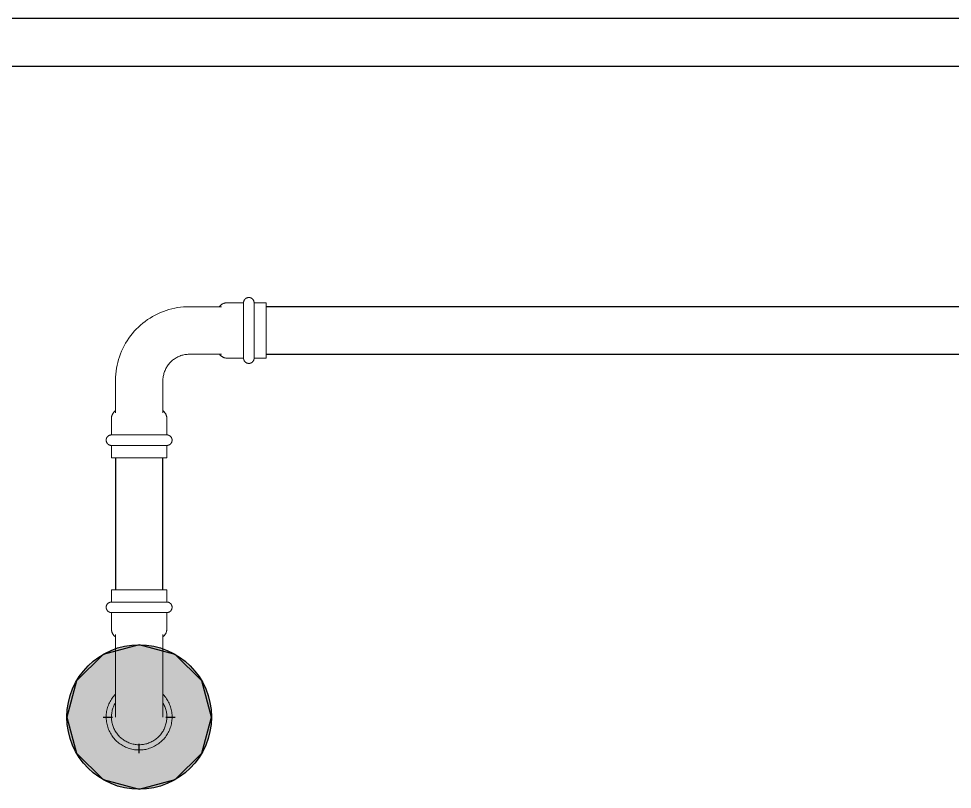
# Model space of a CAD drawing. Header units: inches. Extents: x -3327 to -1, y 8 to 1328.
# Drawn here: x -2670.48 to -2644.64, y 140.3 to 161.63 of the extents above; entities that cross this region are included whole.
import ezdxf

# ---------------------------------------------------------------- set-up
doc = ezdxf.new("R2010")
doc.units = ezdxf.units.IN
doc.header["$MEASUREMENT"] = 0
doc.layers.add('P-PIPE', color=3, linetype='Continuous', lineweight=9)
doc.layers.add('X - REF - FP', color=7, linetype='Continuous', true_color=0xb90000)

# ---------------------------------------------------------------- blocks, each defined once
blk = doc.blocks.new('Victaulic-VicPress316-Elbow 90-45deg Style P568_P571 - Standard-V2-SECOND LEVEL')
at = {"layer": 'P-PIPE'}
for p, q in [((-3203.704, 731.097), (-3203.704, 730.203)), ((-3202.389, 730.206), (-3202.389, 731.097)), ((-3203.813, 730.051), (-3203.813, 729.6)), ((-3202.28, 729.6), (-3202.28, 730.051)), ((-3203.046, 729.6), (-3203.813, 729.6)), ((-3202.28, 729.6), (-3203.046, 729.6)), ((-3203.813, 729.309), (-3203.813, 728.97)), ((-3203.046, 729.309), (-3203.813, 729.309)), ((-3202.28, 729.309), (-3203.046, 729.309)), ((-3202.28, 728.97), (-3202.28, 729.309)), ((-3203.813, 728.97), (-3203.046, 728.97)), ((-3203.046, 728.97), (-3202.28, 728.97))]:
    blk.add_line(p, q, dxfattribs=at)
at = {"layer": 'P-PIPE', "flags": 128}
for points in [[(-3203.046, 733.402), (-3203.083, 733.401), (-3203.119, 733.399), (-3203.155, 733.395), (-3203.191, 733.39), (-3203.227, 733.384), (-3203.263, 733.376), (-3203.298, 733.366), (-3203.333, 733.356), (-3203.367, 733.344), (-3203.401, 733.33), (-3203.434, 733.315), (-3203.467, 733.299), (-3203.499, 733.281), (-3203.53, 733.263), (-3203.561, 733.243), (-3203.591, 733.222), (-3203.619, 733.199), (-3203.647, 733.176), (-3203.674, 733.151), (-3203.7, 733.125), (-3203.725, 733.099), (-3203.749, 733.071), (-3203.772, 733.043), (-3203.793, 733.013), (-3203.813, 732.983), (-3203.833, 732.952), (-3203.85, 732.92), (-3203.867, 732.887), (-3203.882, 732.854), (-3203.896, 732.82), (-3203.909, 732.786), (-3203.92, 732.751), (-3203.93, 732.716), (-3203.938, 732.681), (-3203.945, 732.645), (-3203.95, 732.609), (-3203.954, 732.573), (-3203.957, 732.536), (-3203.958, 732.5), (-3203.958, 732.463), (-3203.956, 732.427), (-3203.953, 732.391), (-3203.948, 732.354), (-3203.942, 732.318), (-3203.934, 732.283), (-3203.925, 732.247), (-3203.915, 732.212), (-3203.903, 732.178), (-3203.89, 732.144), (-3203.875, 732.11), (-3203.859, 732.078), (-3203.842, 732.045), (-3203.824, 732.014), (-3203.804, 731.983), (-3203.783, 731.953), (-3203.761, 731.924), (-3203.738, 731.896), (-3203.714, 731.869)], [(-3202.389, 731.858), (-3202.367, 731.881), (-3202.343, 731.909), (-3202.32, 731.937), (-3202.299, 731.967), (-3202.279, 731.997), (-3202.26, 732.028), (-3202.242, 732.06), (-3202.225, 732.093), (-3202.21, 732.126), (-3202.196, 732.16), (-3202.183, 732.194), (-3202.172, 732.229), (-3202.163, 732.264), (-3202.154, 732.299), (-3202.147, 732.335), (-3202.142, 732.371), (-3202.138, 732.407), (-3202.135, 732.444), (-3202.134, 732.48), (-3202.134, 732.517), (-3202.136, 732.553), (-3202.139, 732.589), (-3202.144, 732.626), (-3202.15, 732.662), (-3202.158, 732.697), (-3202.167, 732.733), (-3202.177, 732.768), (-3202.189, 732.802), (-3202.202, 732.836), (-3202.217, 732.87), (-3202.233, 732.902), (-3202.25, 732.935), (-3202.268, 732.966), (-3202.288, 732.997), (-3202.309, 733.027), (-3202.331, 733.056), (-3202.354, 733.084), (-3202.378, 733.111), (-3202.404, 733.137), (-3202.43, 733.163), (-3202.457, 733.187), (-3202.486, 733.21), (-3202.515, 733.231), (-3202.545, 733.252), (-3202.576, 733.271), (-3202.608, 733.29), (-3202.64, 733.307), (-3202.673, 733.322), (-3202.706, 733.336), (-3202.741, 733.349), (-3202.775, 733.361), (-3202.81, 733.371), (-3202.846, 733.38), (-3202.881, 733.387), (-3202.917, 733.393), (-3202.954, 733.397), (-3202.99, 733.4), (-3203.026, 733.402), (-3203.046, 733.402)], [(-3203.046, 733.257), (-3203.077, 733.256), (-3203.107, 733.254), (-3203.138, 733.251), (-3203.168, 733.247), (-3203.198, 733.241), (-3203.228, 733.235), (-3203.258, 733.227), (-3203.287, 733.218), (-3203.316, 733.207), (-3203.345, 733.196), (-3203.373, 733.183), (-3203.4, 733.17), (-3203.427, 733.155), (-3203.453, 733.139), (-3203.479, 733.123), (-3203.504, 733.105), (-3203.528, 733.086), (-3203.551, 733.066), (-3203.574, 733.046), (-3203.596, 733.024), (-3203.617, 733.002), (-3203.637, 732.978), (-3203.656, 732.954), (-3203.674, 732.93), (-3203.691, 732.904), (-3203.707, 732.878), (-3203.722, 732.851), (-3203.736, 732.824), (-3203.749, 732.796), (-3203.76, 732.768), (-3203.771, 732.739), (-3203.78, 732.71), (-3203.789, 732.68), (-3203.796, 732.65), (-3203.801, 732.62), (-3203.806, 732.59), (-3203.809, 732.559), (-3203.812, 732.529), (-3203.812, 732.498), (-3203.812, 732.468), (-3203.811, 732.437), (-3203.808, 732.406), (-3203.804, 732.376), (-3203.799, 732.346), (-3203.792, 732.316), (-3203.785, 732.286), (-3203.776, 732.257), (-3203.766, 732.228), (-3203.755, 732.199), (-3203.743, 732.171), (-3203.73, 732.143), (-3203.715, 732.116), (-3203.704, 732.096)], [(-3202.385, 732.102), (-3202.37, 732.129), (-3202.356, 732.156), (-3202.343, 732.184), (-3202.332, 732.212), (-3202.321, 732.241), (-3202.312, 732.27), (-3202.304, 732.3), (-3202.297, 732.33), (-3202.291, 732.36), (-3202.286, 732.39), (-3202.283, 732.421), (-3202.281, 732.451), (-3202.28, 732.482), (-3202.28, 732.512), (-3202.281, 732.543), (-3202.284, 732.574), (-3202.288, 732.604), (-3202.293, 732.634), (-3202.3, 732.664), (-3202.307, 732.694), (-3202.316, 732.723), (-3202.326, 732.752), (-3202.337, 732.781), (-3202.349, 732.809), (-3202.362, 732.837), (-3202.377, 732.864), (-3202.392, 732.89), (-3202.409, 732.916), (-3202.426, 732.941), (-3202.445, 732.966), (-3202.464, 732.989), (-3202.485, 733.012), (-3202.506, 733.034), (-3202.528, 733.055), (-3202.551, 733.075), (-3202.575, 733.095), (-3202.6, 733.113), (-3202.625, 733.13), (-3202.651, 733.147), (-3202.677, 733.162), (-3202.705, 733.176), (-3202.732, 733.189), (-3202.761, 733.201), (-3202.789, 733.212), (-3202.818, 733.222), (-3202.848, 733.23), (-3202.878, 733.238), (-3202.908, 733.244), (-3202.938, 733.249), (-3202.968, 733.253), (-3202.999, 733.255), (-3203.029, 733.256), (-3203.046, 733.257)], [(-3203.704, 732.49), (-3203.704, 732.489), (-3203.704, 732.486), (-3203.704, 732.48), (-3203.704, 732.472), (-3203.704, 732.462), (-3203.704, 732.45), (-3203.704, 732.436), (-3203.704, 732.419), (-3203.704, 732.401), (-3203.704, 732.38), (-3203.704, 732.357), (-3203.704, 732.333), (-3203.704, 732.306), (-3203.704, 732.277), (-3203.704, 732.247), (-3203.704, 732.214), (-3203.704, 732.18), (-3203.704, 732.144), (-3203.704, 732.107), (-3203.704, 732.068), (-3203.704, 732.027), (-3203.704, 731.985), (-3203.704, 731.941), (-3203.704, 731.896), (-3203.704, 731.85), (-3203.704, 731.802), (-3203.704, 731.754), (-3203.704, 731.704), (-3203.704, 731.653), (-3203.704, 731.602), (-3203.704, 731.549), (-3203.704, 731.496), (-3203.704, 731.443), (-3203.704, 731.388), (-3203.704, 731.334), (-3203.704, 731.279), (-3203.704, 731.223), (-3203.704, 731.168), (-3203.704, 731.112), (-3203.704, 731.097)], [(-3202.389, 731.097), (-3202.389, 731.153), (-3202.389, 731.208), (-3202.389, 731.264), (-3202.389, 731.319), (-3202.389, 731.374), (-3202.389, 731.428), (-3202.389, 731.482), (-3202.389, 731.535), (-3202.389, 731.588), (-3202.389, 731.639), (-3202.389, 731.69), (-3202.389, 731.74), (-3202.389, 731.789), (-3202.389, 731.837), (-3202.389, 731.884), (-3202.389, 731.929), (-3202.389, 731.973), (-3202.389, 732.016), (-3202.389, 732.057), (-3202.389, 732.096), (-3202.389, 732.134), (-3202.389, 732.171), (-3202.389, 732.205), (-3202.389, 732.238), (-3202.389, 732.269), (-3202.389, 732.298), (-3202.389, 732.326), (-3202.389, 732.351), (-3202.389, 732.374), (-3202.389, 732.395), (-3202.389, 732.414), (-3202.389, 732.432), (-3202.389, 732.446), (-3202.389, 732.459), (-3202.389, 732.47), (-3202.389, 732.478), (-3202.389, 732.484), (-3202.389, 732.488), (-3202.389, 732.49), (-3202.389, 732.49)], [(-3203.813, 730.051), (-3203.812, 730.062), (-3203.812, 730.073), (-3203.811, 730.084), (-3203.809, 730.094), (-3203.807, 730.105), (-3203.805, 730.116), (-3203.802, 730.126), (-3203.799, 730.137), (-3203.795, 730.147), (-3203.791, 730.157), (-3203.787, 730.167), (-3203.782, 730.177), (-3203.777, 730.186), (-3203.771, 730.196), (-3203.765, 730.205), (-3203.759, 730.214), (-3203.752, 730.222), (-3203.745, 730.231), (-3203.738, 730.239), (-3203.73, 730.246), (-3203.722, 730.254), (-3203.714, 730.261), (-3203.705, 730.268), (-3203.704, 730.269)], [(-3202.389, 730.269), (-3202.38, 730.262), (-3202.372, 730.255), (-3202.364, 730.248), (-3202.356, 730.24), (-3202.348, 730.232), (-3202.341, 730.224), (-3202.335, 730.215), (-3202.328, 730.207), (-3202.322, 730.197), (-3202.317, 730.188), (-3202.311, 730.179), (-3202.306, 730.169), (-3202.302, 730.159), (-3202.298, 730.149), (-3202.294, 730.139), (-3202.291, 730.128), (-3202.288, 730.118), (-3202.285, 730.107), (-3202.283, 730.096), (-3202.282, 730.086), (-3202.281, 730.075), (-3202.28, 730.064), (-3202.28, 730.053), (-3202.28, 730.051)], [(-3203.813, 729.309), (-3203.818, 729.309), (-3203.824, 729.309), (-3203.83, 729.31), (-3203.836, 729.31), (-3203.841, 729.311), (-3203.847, 729.313), (-3203.853, 729.314), (-3203.858, 729.316), (-3203.864, 729.318), (-3203.869, 729.32), (-3203.875, 729.322), (-3203.88, 729.325), (-3203.885, 729.328), (-3203.89, 729.331), (-3203.895, 729.334), (-3203.899, 729.337), (-3203.904, 729.341), (-3203.908, 729.345), (-3203.913, 729.349), (-3203.917, 729.353), (-3203.921, 729.357), (-3203.925, 729.361), (-3203.928, 729.366), (-3203.932, 729.371), (-3203.935, 729.375), (-3203.938, 729.38), (-3203.941, 729.385), (-3203.944, 729.391), (-3203.946, 729.396), (-3203.948, 729.401), (-3203.95, 729.407), (-3203.952, 729.412), (-3203.953, 729.418), (-3203.955, 729.424), (-3203.956, 729.429), (-3203.957, 729.435), (-3203.957, 729.441), (-3203.958, 729.447), (-3203.958, 729.452), (-3203.958, 729.458), (-3203.958, 729.464), (-3203.957, 729.47), (-3203.956, 729.476), (-3203.955, 729.481), (-3203.954, 729.487), (-3203.953, 729.493), (-3203.951, 729.498), (-3203.949, 729.504), (-3203.947, 729.509), (-3203.945, 729.515), (-3203.942, 729.52), (-3203.94, 729.525), (-3203.937, 729.53), (-3203.934, 729.535), (-3203.93, 729.54), (-3203.927, 729.544), (-3203.923, 729.549), (-3203.919, 729.553), (-3203.915, 729.557), (-3203.911, 729.561), (-3203.906, 729.565), (-3203.902, 729.569), (-3203.897, 729.572), (-3203.892, 729.576), (-3203.888, 729.579), (-3203.882, 729.582), (-3203.877, 729.584), (-3203.872, 729.587), (-3203.867, 729.589), (-3203.861, 729.591), (-3203.856, 729.593), (-3203.85, 729.595), (-3203.845, 729.596), (-3203.839, 729.597), (-3203.833, 729.598), (-3203.827, 729.599), (-3203.821, 729.599), (-3203.816, 729.599), (-3203.813, 729.6)], [(-3203.046, 729.6), (-3203.077, 729.6), (-3203.107, 729.6), (-3203.138, 729.6), (-3203.168, 729.6), (-3203.198, 729.6), (-3203.228, 729.6), (-3203.258, 729.6), (-3203.287, 729.6), (-3203.316, 729.6), (-3203.345, 729.6), (-3203.373, 729.6), (-3203.4, 729.6), (-3203.427, 729.6), (-3203.453, 729.6), (-3203.479, 729.6), (-3203.504, 729.6), (-3203.528, 729.6), (-3203.551, 729.6), (-3203.574, 729.6), (-3203.596, 729.6), (-3203.617, 729.6), (-3203.637, 729.6), (-3203.656, 729.6), (-3203.674, 729.6), (-3203.691, 729.6), (-3203.707, 729.6), (-3203.722, 729.6), (-3203.736, 729.6), (-3203.749, 729.6), (-3203.76, 729.6), (-3203.771, 729.6), (-3203.78, 729.6), (-3203.789, 729.6), (-3203.796, 729.6), (-3203.801, 729.6), (-3203.806, 729.6), (-3203.809, 729.6), (-3203.812, 729.6), (-3203.812, 729.6), (-3203.813, 729.6)], [(-3203.813, 729.6), (-3203.812, 729.6), (-3203.81, 729.6), (-3203.807, 729.6), (-3203.803, 729.6), (-3203.797, 729.6), (-3203.791, 729.6), (-3203.783, 729.6), (-3203.774, 729.6)], [(-3202.28, 729.6), (-3202.28, 729.6), (-3202.282, 729.6), (-3202.285, 729.6), (-3202.289, 729.6), (-3202.295, 729.6), (-3202.302, 729.6), (-3202.309, 729.6), (-3202.318, 729.6), (-3202.329, 729.6), (-3202.34, 729.6), (-3202.353, 729.6), (-3202.366, 729.6), (-3202.381, 729.6), (-3202.397, 729.6), (-3202.413, 729.6), (-3202.431, 729.6), (-3202.45, 729.6), (-3202.47, 729.6), (-3202.49, 729.6), (-3202.512, 729.6), (-3202.534, 729.6), (-3202.558, 729.6), (-3202.582, 729.6), (-3202.606, 729.6), (-3202.632, 729.6), (-3202.658, 729.6), (-3202.685, 729.6), (-3202.712, 729.6), (-3202.74, 729.6), (-3202.768, 729.6), (-3202.797, 729.6), (-3202.826, 729.6), (-3202.856, 729.6), (-3202.886, 729.6), (-3202.916, 729.6), (-3202.946, 729.6), (-3202.977, 729.6), (-3203.007, 729.6), (-3203.038, 729.6), (-3203.046, 729.6)], [(-3202.321, 729.6), (-3202.312, 729.6), (-3202.304, 729.6), (-3202.297, 729.6), (-3202.291, 729.6), (-3202.286, 729.6), (-3202.283, 729.6), (-3202.281, 729.6), (-3202.28, 729.6), (-3202.28, 729.6)], [(-3202.28, 729.6), (-3202.274, 729.599), (-3202.268, 729.599), (-3202.262, 729.598), (-3202.256, 729.598), (-3202.251, 729.597), (-3202.245, 729.595), (-3202.239, 729.594), (-3202.234, 729.592), (-3202.228, 729.59), (-3202.223, 729.588), (-3202.218, 729.586), (-3202.212, 729.583), (-3202.207, 729.58), (-3202.202, 729.577), (-3202.197, 729.574), (-3202.193, 729.571), (-3202.188, 729.567), (-3202.184, 729.563), (-3202.179, 729.559), (-3202.175, 729.555), (-3202.171, 729.551), (-3202.167, 729.547), (-3202.164, 729.542), (-3202.16, 729.537), (-3202.157, 729.533), (-3202.154, 729.528), (-3202.151, 729.523), (-3202.149, 729.517), (-3202.146, 729.512), (-3202.144, 729.507), (-3202.142, 729.501), (-3202.14, 729.496), (-3202.139, 729.49), (-3202.137, 729.484), (-3202.136, 729.479), (-3202.135, 729.473), (-3202.135, 729.467), (-3202.134, 729.461), (-3202.134, 729.456), (-3202.134, 729.45), (-3202.134, 729.444), (-3202.135, 729.438), (-3202.136, 729.432), (-3202.137, 729.427), (-3202.138, 729.421), (-3202.139, 729.415), (-3202.141, 729.41), (-3202.143, 729.404), (-3202.145, 729.399), (-3202.147, 729.393), (-3202.15, 729.388), (-3202.152, 729.383), (-3202.155, 729.378), (-3202.159, 729.373), (-3202.162, 729.368), (-3202.165, 729.364), (-3202.169, 729.359), (-3202.173, 729.355), (-3202.177, 729.351), (-3202.181, 729.347), (-3202.186, 729.343), (-3202.19, 729.339), (-3202.195, 729.336), (-3202.2, 729.332), (-3202.205, 729.329), (-3202.21, 729.326), (-3202.215, 729.324), (-3202.22, 729.321), (-3202.225, 729.319), (-3202.231, 729.317), (-3202.236, 729.315), (-3202.242, 729.313), (-3202.248, 729.312), (-3202.253, 729.311), (-3202.259, 729.31), (-3202.265, 729.309), (-3202.271, 729.309), (-3202.276, 729.309), (-3202.28, 729.309)], [(-3203.771, 729.309), (-3203.78, 729.309), (-3203.789, 729.309), (-3203.796, 729.309), (-3203.801, 729.309), (-3203.806, 729.309), (-3203.809, 729.309), (-3203.812, 729.309), (-3203.812, 729.309), (-3203.813, 729.309)], [(-3203.813, 729.309), (-3203.812, 729.309), (-3203.81, 729.309), (-3203.807, 729.309), (-3203.803, 729.309), (-3203.797, 729.309), (-3203.791, 729.309), (-3203.783, 729.309), (-3203.774, 729.309), (-3203.763, 729.309), (-3203.752, 729.309), (-3203.74, 729.309), (-3203.726, 729.309), (-3203.711, 729.309), (-3203.695, 729.309), (-3203.679, 729.309), (-3203.661, 729.309), (-3203.642, 729.309), (-3203.622, 729.309), (-3203.602, 729.309), (-3203.58, 729.309), (-3203.558, 729.309), (-3203.534, 729.309), (-3203.51, 729.309), (-3203.486, 729.309), (-3203.46, 729.309), (-3203.434, 729.309), (-3203.407, 729.309), (-3203.38, 729.309), (-3203.352, 729.309), (-3203.324, 729.309), (-3203.295, 729.309), (-3203.266, 729.309), (-3203.236, 729.309), (-3203.206, 729.309), (-3203.176, 729.309), (-3203.146, 729.309), (-3203.116, 729.309), (-3203.085, 729.309), (-3203.054, 729.309), (-3203.046, 729.309)], [(-3203.046, 729.309), (-3203.015, 729.309), (-3202.985, 729.309), (-3202.954, 729.309), (-3202.924, 729.309), (-3202.894, 729.309), (-3202.864, 729.309), (-3202.834, 729.309), (-3202.805, 729.309), (-3202.776, 729.309), (-3202.748, 729.309), (-3202.72, 729.309), (-3202.692, 729.309), (-3202.665, 729.309), (-3202.639, 729.309), (-3202.613, 729.309), (-3202.588, 729.309), (-3202.564, 729.309), (-3202.541, 729.309), (-3202.518, 729.309), (-3202.496, 729.309), (-3202.475, 729.309), (-3202.455, 729.309), (-3202.436, 729.309), (-3202.418, 729.309), (-3202.401, 729.309), (-3202.385, 729.309), (-3202.37, 729.309), (-3202.356, 729.309), (-3202.343, 729.309), (-3202.332, 729.309), (-3202.321, 729.309), (-3202.312, 729.309), (-3202.304, 729.309), (-3202.297, 729.309), (-3202.291, 729.309), (-3202.286, 729.309), (-3202.283, 729.309), (-3202.281, 729.309), (-3202.28, 729.309), (-3202.28, 729.309)], [(-3202.28, 729.309), (-3202.28, 729.309), (-3202.282, 729.309), (-3202.285, 729.309), (-3202.289, 729.309), (-3202.295, 729.309), (-3202.302, 729.309), (-3202.309, 729.309), (-3202.318, 729.309)]]:
    blk.add_lwpolyline(points, dxfattribs=at)
blk = doc.blocks.new('Victaulic-VicPress316-Elbow 90-45deg Style P568_P571 - Standard-V1-SECOND LEVEL')
at = {"layer": 'P-PIPE'}
for p, q in [((-0.767, 3.52), (-0.767, 3.181)), ((0.766, 3.52), (-0.767, 3.52)), ((0.766, 3.181), (0.766, 3.52)), ((-0.767, 3.181), (0.766, 3.181)), ((-0.767, 2.89), (-0.767, 2.439)), ((-0.767, 2.89), (0.766, 2.89)), ((0.766, 2.439), (0.766, 2.89)), ((-0.658, 2.278), (-0.658, 1.393)), ((0.657, 1.393), (0.657, 2.278)), ((-3.181, 0.766), (-3.52, 0.766)), ((-3.52, 0.766), (-3.52, -0.767)), ((-3.181, -0.767), (-3.181, 0.766)), ((-2.439, 0.766), (-2.89, 0.766)), ((-2.89, -0.767), (-2.89, 0.766)), ((-1.393, 0.657), (-2.278, 0.657)), ((-3.52, -0.767), (-3.181, -0.767)), ((-2.89, -0.767), (-2.439, -0.767)), ((-2.278, -0.658), (-1.393, -0.658))]:
    blk.add_line(p, q, dxfattribs=at)
at = {"layer": 'P-PIPE', "flags": 128}
for points in [[(-0.767, 2.89), (-0.772, 2.891), (-0.778, 2.891), (-0.784, 2.892), (-0.79, 2.892), (-0.795, 2.893), (-0.801, 2.895), (-0.807, 2.896), (-0.812, 2.898), (-0.818, 2.9), (-0.823, 2.902), (-0.828, 2.904), (-0.834, 2.907), (-0.839, 2.91), (-0.844, 2.913), (-0.849, 2.916), (-0.853, 2.919), (-0.858, 2.923), (-0.862, 2.927), (-0.867, 2.931), (-0.871, 2.935), (-0.875, 2.939), (-0.879, 2.943), (-0.882, 2.948), (-0.886, 2.953), (-0.889, 2.957), (-0.892, 2.962), (-0.895, 2.967), (-0.897, 2.973), (-0.9, 2.978), (-0.902, 2.983), (-0.904, 2.989), (-0.906, 2.994), (-0.907, 3), (-0.909, 3.006), (-0.91, 3.011), (-0.911, 3.017), (-0.911, 3.023), (-0.912, 3.029), (-0.912, 3.034), (-0.912, 3.04), (-0.912, 3.046), (-0.911, 3.052), (-0.91, 3.058), (-0.909, 3.063), (-0.908, 3.069), (-0.907, 3.075), (-0.905, 3.08), (-0.903, 3.086), (-0.901, 3.091), (-0.899, 3.097), (-0.896, 3.102), (-0.894, 3.107), (-0.891, 3.112), (-0.887, 3.117), (-0.884, 3.122), (-0.881, 3.126), (-0.877, 3.131), (-0.873, 3.135), (-0.869, 3.139), (-0.865, 3.143), (-0.86, 3.147), (-0.856, 3.151), (-0.851, 3.154), (-0.846, 3.158), (-0.842, 3.161), (-0.836, 3.164), (-0.831, 3.166), (-0.826, 3.169), (-0.821, 3.171), (-0.815, 3.173), (-0.81, 3.175), (-0.804, 3.177), (-0.798, 3.178), (-0.793, 3.179), (-0.787, 3.18), (-0.781, 3.181), (-0.775, 3.181), (-0.77, 3.181), (-0.767, 3.181)], [(0.766, 3.181), (0.766, 3.181), (0.764, 3.181), (0.761, 3.181), (0.757, 3.181), (0.751, 3.181), (0.745, 3.181), (0.737, 3.181), (0.728, 3.181), (0.717, 3.181), (0.706, 3.181), (0.693, 3.181), (0.68, 3.181), (0.665, 3.181), (0.649, 3.181), (0.633, 3.181), (0.615, 3.181), (0.596, 3.181), (0.576, 3.181), (0.556, 3.181), (0.534, 3.181), (0.512, 3.181), (0.488, 3.181), (0.464, 3.181), (0.44, 3.181), (0.414, 3.181), (0.388, 3.181), (0.361, 3.181), (0.334, 3.181), (0.306, 3.181), (0.278, 3.181), (0.249, 3.181), (0.22, 3.181), (0.19, 3.181), (0.16, 3.181), (0.13, 3.181), (0.1, 3.181), (0.069, 3.181), (0.039, 3.181), (0.008, 3.181), (-0.022, 3.181), (-0.053, 3.181), (-0.084, 3.181), (-0.114, 3.181), (-0.144, 3.181), (-0.174, 3.181), (-0.204, 3.181), (-0.233, 3.181), (-0.262, 3.181), (-0.291, 3.181), (-0.319, 3.181), (-0.347, 3.181), (-0.374, 3.181), (-0.4, 3.181), (-0.426, 3.181), (-0.451, 3.181), (-0.476, 3.181), (-0.499, 3.181), (-0.522, 3.181), (-0.544, 3.181), (-0.565, 3.181), (-0.585, 3.181), (-0.605, 3.181), (-0.623, 3.181), (-0.64, 3.181), (-0.657, 3.181), (-0.672, 3.181), (-0.686, 3.181), (-0.699, 3.181), (-0.711, 3.181), (-0.722, 3.181), (-0.732, 3.181), (-0.74, 3.181), (-0.748, 3.181), (-0.754, 3.181), (-0.759, 3.181), (-0.763, 3.181), (-0.765, 3.181), (-0.766, 3.181), (-0.767, 3.181)], [(-0.767, 3.181), (-0.766, 3.181), (-0.764, 3.181), (-0.761, 3.181), (-0.757, 3.181), (-0.751, 3.181), (-0.745, 3.181), (-0.737, 3.181), (-0.728, 3.181)], [(0.722, 3.181), (0.732, 3.181), (0.74, 3.181), (0.748, 3.181), (0.754, 3.181), (0.759, 3.181), (0.763, 3.181), (0.765, 3.181), (0.766, 3.181), (0.766, 3.181)], [(0.766, 3.181), (0.772, 3.181), (0.778, 3.181), (0.784, 3.18), (0.79, 3.18), (0.795, 3.179), (0.801, 3.177), (0.807, 3.176), (0.812, 3.174), (0.818, 3.172), (0.823, 3.17), (0.828, 3.168), (0.834, 3.165), (0.839, 3.162), (0.844, 3.159), (0.849, 3.156), (0.853, 3.153), (0.858, 3.149), (0.862, 3.145), (0.867, 3.141), (0.871, 3.137), (0.875, 3.133), (0.879, 3.129), (0.882, 3.124), (0.886, 3.119), (0.889, 3.115), (0.892, 3.11), (0.895, 3.105), (0.897, 3.099), (0.9, 3.094), (0.902, 3.089), (0.904, 3.083), (0.906, 3.078), (0.907, 3.072), (0.909, 3.066), (0.91, 3.061), (0.911, 3.055), (0.911, 3.049), (0.912, 3.043), (0.912, 3.038), (0.912, 3.032), (0.912, 3.026), (0.911, 3.02), (0.91, 3.014), (0.909, 3.009), (0.908, 3.003), (0.907, 2.997), (0.905, 2.992), (0.903, 2.986), (0.901, 2.981), (0.899, 2.975), (0.896, 2.97), (0.894, 2.965), (0.891, 2.96), (0.887, 2.955), (0.884, 2.95), (0.881, 2.946), (0.877, 2.941), (0.873, 2.937), (0.869, 2.933), (0.865, 2.929), (0.86, 2.925), (0.856, 2.921), (0.851, 2.918), (0.846, 2.914), (0.842, 2.911), (0.836, 2.908), (0.831, 2.906), (0.826, 2.903), (0.821, 2.901), (0.815, 2.899), (0.81, 2.897), (0.804, 2.895), (0.798, 2.894), (0.793, 2.893), (0.787, 2.892), (0.781, 2.891), (0.775, 2.891), (0.77, 2.891), (0.766, 2.89)], [(-0.767, 2.89), (-0.766, 2.89), (-0.764, 2.89), (-0.761, 2.89), (-0.757, 2.89), (-0.751, 2.89), (-0.745, 2.89), (-0.737, 2.89), (-0.728, 2.89), (-0.717, 2.89), (-0.706, 2.89), (-0.693, 2.89), (-0.68, 2.89), (-0.665, 2.89), (-0.649, 2.89), (-0.633, 2.89), (-0.615, 2.89), (-0.596, 2.89), (-0.576, 2.89), (-0.556, 2.89), (-0.534, 2.89), (-0.512, 2.89), (-0.488, 2.89), (-0.464, 2.89), (-0.44, 2.89), (-0.414, 2.89), (-0.388, 2.89), (-0.361, 2.89), (-0.334, 2.89), (-0.306, 2.89), (-0.278, 2.89), (-0.249, 2.89), (-0.22, 2.89), (-0.19, 2.89), (-0.16, 2.89), (-0.13, 2.89), (-0.1, 2.89), (-0.069, 2.89), (-0.039, 2.89), (-0.008, 2.89), (0.022, 2.89), (0.053, 2.89), (0.084, 2.89), (0.114, 2.89), (0.144, 2.89), (0.174, 2.89), (0.204, 2.89), (0.233, 2.89), (0.262, 2.89), (0.291, 2.89), (0.319, 2.89), (0.347, 2.89), (0.374, 2.89), (0.4, 2.89), (0.426, 2.89), (0.451, 2.89), (0.476, 2.89), (0.499, 2.89), (0.522, 2.89), (0.544, 2.89), (0.565, 2.89), (0.585, 2.89), (0.605, 2.89), (0.623, 2.89), (0.64, 2.89), (0.657, 2.89), (0.672, 2.89), (0.686, 2.89), (0.699, 2.89), (0.711, 2.89), (0.722, 2.89), (0.732, 2.89), (0.74, 2.89), (0.748, 2.89), (0.754, 2.89), (0.759, 2.89), (0.763, 2.89), (0.765, 2.89), (0.766, 2.89), (0.766, 2.89)], [(-0.722, 2.89), (-0.732, 2.89), (-0.74, 2.89), (-0.748, 2.89), (-0.754, 2.89), (-0.759, 2.89), (-0.763, 2.89), (-0.765, 2.89), (-0.766, 2.89), (-0.767, 2.89)], [(0.766, 2.89), (0.766, 2.89), (0.764, 2.89), (0.761, 2.89), (0.757, 2.89), (0.751, 2.89), (0.745, 2.89), (0.737, 2.89), (0.728, 2.89)], [(-0.658, 2.221), (-0.666, 2.228), (-0.674, 2.235), (-0.682, 2.242), (-0.69, 2.25), (-0.698, 2.258), (-0.705, 2.266), (-0.711, 2.275), (-0.718, 2.283), (-0.724, 2.293), (-0.729, 2.302), (-0.735, 2.311), (-0.74, 2.321), (-0.744, 2.331), (-0.748, 2.341), (-0.752, 2.351), (-0.755, 2.362), (-0.758, 2.372), (-0.761, 2.383), (-0.763, 2.394), (-0.764, 2.404), (-0.765, 2.415), (-0.766, 2.426), (-0.767, 2.437), (-0.767, 2.439)], [(0.766, 2.439), (0.766, 2.428), (0.766, 2.417), (0.765, 2.406), (0.763, 2.396), (0.761, 2.385), (0.759, 2.374), (0.756, 2.364), (0.753, 2.353), (0.749, 2.343), (0.745, 2.333), (0.741, 2.323), (0.736, 2.313), (0.73, 2.304), (0.725, 2.294), (0.719, 2.285), (0.713, 2.276), (0.706, 2.268), (0.699, 2.259), (0.692, 2.251), (0.684, 2.244), (0.676, 2.236), (0.668, 2.229), (0.659, 2.222), (0.657, 2.221)], [(-0.658, 1.393), (-0.658, 1.364), (-0.66, 1.334), (-0.663, 1.305), (-0.667, 1.276), (-0.672, 1.247), (-0.679, 1.218), (-0.686, 1.19), (-0.695, 1.162), (-0.705, 1.134), (-0.716, 1.107), (-0.728, 1.08), (-0.741, 1.053), (-0.755, 1.028), (-0.77, 1.002), (-0.786, 0.978), (-0.803, 0.954), (-0.821, 0.931), (-0.84, 0.908), (-0.86, 0.886), (-0.881, 0.865), (-0.902, 0.845), (-0.924, 0.826), (-0.947, 0.808), (-0.971, 0.79), (-0.996, 0.774), (-1.021, 0.759), (-1.046, 0.744), (-1.073, 0.731), (-1.099, 0.719), (-1.126, 0.707), (-1.154, 0.697), (-1.182, 0.688), (-1.21, 0.681), (-1.239, 0.674), (-1.268, 0.668), (-1.297, 0.664), (-1.326, 0.661), (-1.356, 0.658), (-1.385, 0.658), (-1.393, 0.657)], [(-1.393, -0.658), (-1.311, -0.656), (-1.229, -0.651), (-1.148, -0.643), (-1.066, -0.631), (-0.986, -0.617), (-0.906, -0.599), (-0.826, -0.578), (-0.748, -0.553), (-0.671, -0.526), (-0.594, -0.496), (-0.52, -0.462), (-0.446, -0.426), (-0.374, -0.386), (-0.304, -0.344), (-0.235, -0.299), (-0.168, -0.252), (-0.104, -0.201), (-0.041, -0.149), (0.02, -0.093), (0.078, -0.036), (0.134, 0.024), (0.187, 0.087), (0.238, 0.151), (0.287, 0.217), (0.332, 0.285), (0.375, 0.355), (0.415, 0.427), (0.453, 0.5), (0.487, 0.574), (0.518, 0.65), (0.546, 0.727), (0.571, 0.805), (0.593, 0.884), (0.612, 0.964), (0.628, 1.044), (0.64, 1.126), (0.649, 1.207), (0.655, 1.289), (0.657, 1.371), (0.657, 1.393)], [(-3.181, 0.766), (-3.181, 0.772), (-3.181, 0.778), (-3.18, 0.784), (-3.18, 0.79), (-3.179, 0.795), (-3.177, 0.801), (-3.176, 0.807), (-3.174, 0.812), (-3.172, 0.818), (-3.17, 0.823), (-3.168, 0.828), (-3.165, 0.834), (-3.162, 0.839), (-3.159, 0.844), (-3.156, 0.849), (-3.153, 0.853), (-3.149, 0.858), (-3.145, 0.862), (-3.141, 0.867), (-3.137, 0.871), (-3.133, 0.875), (-3.129, 0.879), (-3.124, 0.882), (-3.119, 0.886), (-3.115, 0.889), (-3.11, 0.892), (-3.105, 0.895), (-3.099, 0.897), (-3.094, 0.9), (-3.089, 0.902), (-3.083, 0.904), (-3.078, 0.906), (-3.072, 0.907), (-3.066, 0.909), (-3.061, 0.91), (-3.055, 0.911), (-3.049, 0.911), (-3.043, 0.912), (-3.038, 0.912), (-3.032, 0.912), (-3.026, 0.912), (-3.02, 0.911), (-3.014, 0.91), (-3.009, 0.909), (-3.003, 0.908), (-2.997, 0.907), (-2.992, 0.905), (-2.986, 0.903), (-2.981, 0.901), (-2.975, 0.899), (-2.97, 0.896), (-2.965, 0.894), (-2.96, 0.891), (-2.955, 0.887), (-2.95, 0.884), (-2.946, 0.881), (-2.941, 0.877), (-2.937, 0.873), (-2.933, 0.869), (-2.929, 0.865), (-2.925, 0.86), (-2.921, 0.856), (-2.918, 0.851), (-2.914, 0.846), (-2.911, 0.842), (-2.908, 0.836), (-2.906, 0.831), (-2.903, 0.826), (-2.901, 0.821), (-2.899, 0.815), (-2.897, 0.81), (-2.895, 0.804), (-2.894, 0.798), (-2.893, 0.793), (-2.892, 0.787), (-2.891, 0.781), (-2.891, 0.775), (-2.891, 0.77), (-2.89, 0.766)], [(-3.181, 0.766), (-3.181, 0.766), (-3.181, 0.764), (-3.181, 0.761), (-3.181, 0.757), (-3.181, 0.751), (-3.181, 0.745), (-3.181, 0.737), (-3.181, 0.728), (-3.181, 0.717), (-3.181, 0.706), (-3.181, 0.693), (-3.181, 0.68), (-3.181, 0.665), (-3.181, 0.649), (-3.181, 0.633), (-3.181, 0.615), (-3.181, 0.596), (-3.181, 0.576), (-3.181, 0.556), (-3.181, 0.534), (-3.181, 0.512), (-3.181, 0.488), (-3.181, 0.464), (-3.181, 0.44), (-3.181, 0.414), (-3.181, 0.388), (-3.181, 0.361), (-3.181, 0.334), (-3.181, 0.306), (-3.181, 0.278), (-3.181, 0.249), (-3.181, 0.22), (-3.181, 0.19), (-3.181, 0.16), (-3.181, 0.13), (-3.181, 0.1), (-3.181, 0.069), (-3.181, 0.039), (-3.181, 0.008), (-3.181, -0.022), (-3.181, -0.053), (-3.181, -0.084), (-3.181, -0.114), (-3.181, -0.144), (-3.181, -0.174), (-3.181, -0.204), (-3.181, -0.233), (-3.181, -0.262), (-3.181, -0.291), (-3.181, -0.319), (-3.181, -0.347), (-3.181, -0.374), (-3.181, -0.4), (-3.181, -0.426), (-3.181, -0.451), (-3.181, -0.476), (-3.181, -0.499), (-3.181, -0.522), (-3.181, -0.544), (-3.181, -0.565), (-3.181, -0.585), (-3.181, -0.605), (-3.181, -0.623), (-3.181, -0.64), (-3.181, -0.657), (-3.181, -0.672), (-3.181, -0.686), (-3.181, -0.699), (-3.181, -0.711), (-3.181, -0.722), (-3.181, -0.732), (-3.181, -0.74), (-3.181, -0.748), (-3.181, -0.754), (-3.181, -0.759), (-3.181, -0.763), (-3.181, -0.765), (-3.181, -0.766), (-3.181, -0.767)], [(-3.181, 0.722), (-3.181, 0.732), (-3.181, 0.74), (-3.181, 0.748), (-3.181, 0.754), (-3.181, 0.759), (-3.181, 0.763), (-3.181, 0.765), (-3.181, 0.766), (-3.181, 0.766)], [(-2.89, -0.767), (-2.89, -0.766), (-2.89, -0.764), (-2.89, -0.761), (-2.89, -0.757), (-2.89, -0.751), (-2.89, -0.745), (-2.89, -0.737), (-2.89, -0.728), (-2.89, -0.717), (-2.89, -0.706), (-2.89, -0.693), (-2.89, -0.68), (-2.89, -0.665), (-2.89, -0.649), (-2.89, -0.633), (-2.89, -0.615), (-2.89, -0.596), (-2.89, -0.576), (-2.89, -0.556), (-2.89, -0.534), (-2.89, -0.512), (-2.89, -0.488), (-2.89, -0.464), (-2.89, -0.44), (-2.89, -0.414), (-2.89, -0.388), (-2.89, -0.361), (-2.89, -0.334), (-2.89, -0.306), (-2.89, -0.278), (-2.89, -0.249), (-2.89, -0.22), (-2.89, -0.19), (-2.89, -0.16), (-2.89, -0.13), (-2.89, -0.1), (-2.89, -0.069), (-2.89, -0.039), (-2.89, -0.008), (-2.89, 0.022), (-2.89, 0.053), (-2.89, 0.084), (-2.89, 0.114), (-2.89, 0.144), (-2.89, 0.174), (-2.89, 0.204), (-2.89, 0.233), (-2.89, 0.262), (-2.89, 0.291), (-2.89, 0.319), (-2.89, 0.347), (-2.89, 0.374), (-2.89, 0.4), (-2.89, 0.426), (-2.89, 0.451), (-2.89, 0.476), (-2.89, 0.499), (-2.89, 0.522), (-2.89, 0.544), (-2.89, 0.565), (-2.89, 0.585), (-2.89, 0.605), (-2.89, 0.623), (-2.89, 0.64), (-2.89, 0.657), (-2.89, 0.672), (-2.89, 0.686), (-2.89, 0.699), (-2.89, 0.711), (-2.89, 0.722), (-2.89, 0.732), (-2.89, 0.74), (-2.89, 0.748), (-2.89, 0.754), (-2.89, 0.759), (-2.89, 0.763), (-2.89, 0.765), (-2.89, 0.766), (-2.89, 0.766)], [(-2.89, 0.766), (-2.89, 0.766), (-2.89, 0.764), (-2.89, 0.761), (-2.89, 0.757), (-2.89, 0.751), (-2.89, 0.745), (-2.89, 0.737), (-2.89, 0.728)], [(-2.439, 0.766), (-2.428, 0.766), (-2.417, 0.766), (-2.406, 0.765), (-2.396, 0.763), (-2.385, 0.761), (-2.374, 0.759), (-2.364, 0.756), (-2.353, 0.753), (-2.343, 0.749), (-2.333, 0.745), (-2.323, 0.741), (-2.313, 0.736), (-2.304, 0.73), (-2.294, 0.725), (-2.285, 0.719), (-2.276, 0.713), (-2.268, 0.706), (-2.259, 0.699), (-2.251, 0.692), (-2.244, 0.684), (-2.236, 0.676), (-2.229, 0.668), (-2.222, 0.659), (-2.221, 0.657)], [(-3.181, -0.767), (-3.181, -0.766), (-3.181, -0.764), (-3.181, -0.761), (-3.181, -0.757), (-3.181, -0.751), (-3.181, -0.745), (-3.181, -0.737), (-3.181, -0.728)], [(-2.89, -0.767), (-2.891, -0.772), (-2.891, -0.778), (-2.892, -0.784), (-2.892, -0.79), (-2.893, -0.795), (-2.895, -0.801), (-2.896, -0.807), (-2.898, -0.812), (-2.9, -0.818), (-2.902, -0.823), (-2.904, -0.828), (-2.907, -0.834), (-2.91, -0.839), (-2.913, -0.844), (-2.916, -0.849), (-2.919, -0.853), (-2.923, -0.858), (-2.927, -0.862), (-2.931, -0.867), (-2.935, -0.871), (-2.939, -0.875), (-2.943, -0.879), (-2.948, -0.882), (-2.953, -0.886), (-2.957, -0.889), (-2.962, -0.892), (-2.967, -0.895), (-2.973, -0.897), (-2.978, -0.9), (-2.983, -0.902), (-2.989, -0.904), (-2.994, -0.906), (-3, -0.907), (-3.006, -0.909), (-3.011, -0.91), (-3.017, -0.911), (-3.023, -0.911), (-3.029, -0.912), (-3.034, -0.912), (-3.04, -0.912), (-3.046, -0.912), (-3.052, -0.911), (-3.058, -0.91), (-3.063, -0.909), (-3.069, -0.908), (-3.075, -0.907), (-3.08, -0.905), (-3.086, -0.903), (-3.091, -0.901), (-3.097, -0.899), (-3.102, -0.896), (-3.107, -0.894), (-3.112, -0.891), (-3.117, -0.887), (-3.122, -0.884), (-3.126, -0.881), (-3.131, -0.877), (-3.135, -0.873), (-3.139, -0.869), (-3.143, -0.865), (-3.147, -0.86), (-3.151, -0.856), (-3.154, -0.851), (-3.158, -0.846), (-3.161, -0.842), (-3.164, -0.836), (-3.166, -0.831), (-3.169, -0.826), (-3.171, -0.821), (-3.173, -0.815), (-3.175, -0.81), (-3.177, -0.804), (-3.178, -0.798), (-3.179, -0.793), (-3.18, -0.787), (-3.181, -0.781), (-3.181, -0.775), (-3.181, -0.77), (-3.181, -0.767)], [(-2.89, -0.722), (-2.89, -0.732), (-2.89, -0.74), (-2.89, -0.748), (-2.89, -0.754), (-2.89, -0.759), (-2.89, -0.763), (-2.89, -0.765), (-2.89, -0.766), (-2.89, -0.767)], [(-2.221, -0.658), (-2.228, -0.666), (-2.235, -0.674), (-2.242, -0.682), (-2.25, -0.69), (-2.258, -0.698), (-2.266, -0.705), (-2.275, -0.711), (-2.283, -0.718), (-2.293, -0.724), (-2.302, -0.729), (-2.311, -0.735), (-2.321, -0.74), (-2.331, -0.744), (-2.341, -0.748), (-2.351, -0.752), (-2.362, -0.755), (-2.372, -0.758), (-2.383, -0.761), (-2.394, -0.763), (-2.404, -0.764), (-2.415, -0.765), (-2.426, -0.766), (-2.437, -0.767), (-2.439, -0.767)]]:
    blk.add_lwpolyline(points, dxfattribs=at)

msp = doc.modelspace()

# ---------------------------------------------------------------- hatches: boundary and pattern name
at = {"layer": 'X - REF - FP'}
h = msp.add_hatch(color=256, dxfattribs=at)
edge = h.paths.add_edge_path(flags=0)
edge.add_arc((-2667.15, 142.304), 2, 0, 360)
msp.add_hatch(color=256, dxfattribs=at).paths.add_polyline_path([(-2667.15, 140.304), (-2666.15, 140.572), (-2665.418, 141.304), (-2665.15, 142.304), (-2665.418, 143.304), (-2666.15, 144.036), (-2667.15, 144.304), (-2668.15, 144.036), (-2668.882, 143.304), (-2669.15, 142.304), (-2668.882, 141.304), (-2668.15, 140.572)], flags=0)

# ---------------------------------------------------------------- linework, layer by layer
for p, q in [((-2597.65, 161.627), (-2722.718, 161.627)), ((-2722.718, 160.312), (-2597.65, 160.312)), ((-2597.65, 153.658), (-2663.63, 153.658)), ((-2663.63, 152.343), (-2597.65, 152.343)), ((-2667.807, 149.48), (-2667.807, 145.824)), ((-2666.492, 145.824), (-2666.492, 149.48)), ((-2667.15, 144.304), (-2668.15, 144.036)), ((-2666.15, 144.036), (-2667.15, 144.304)), ((-2668.15, 144.036), (-2668.882, 143.304)), ((-2665.418, 143.304), (-2666.15, 144.036)), ((-2668.882, 143.304), (-2669.15, 142.304)), ((-2665.15, 142.304), (-2665.418, 143.304)), ((-2669.15, 142.304), (-2668.882, 141.304)), ((-2668.15, 142.304), (-2667.885, 142.304)), ((-2666.414, 142.304), (-2666.15, 142.304)), ((-2665.418, 141.304), (-2665.15, 142.304)), ((-2667.15, 141.304), (-2667.15, 141.567)), ((-2668.882, 141.304), (-2668.15, 140.572)), ((-2666.15, 140.572), (-2665.418, 141.304)), ((-2668.15, 140.572), (-2667.15, 140.304)), ((-2667.15, 140.304), (-2666.15, 140.572))]:
    msp.add_line(p, q, dxfattribs=at)
msp.add_circle((-2667.15, 142.304), 2, dxfattribs=at)

# ---------------------------------------------------------------- block references
at = {"layer": 'X - REF - FP', "rotation": 180}
for name, p in [('Victaulic-VicPress316-Elbow 90-45deg Style P568_P571 - Standard-V1-SECOND LEVEL', (-2667.15, 153)), ('Victaulic-VicPress316-Elbow 90-45deg Style P568_P571 - Standard-V2-SECOND LEVEL', (-5870.196, 874.794))]:
    msp.add_blockref(name, p, dxfattribs=at)

doc.saveas('drawing.dxf')
